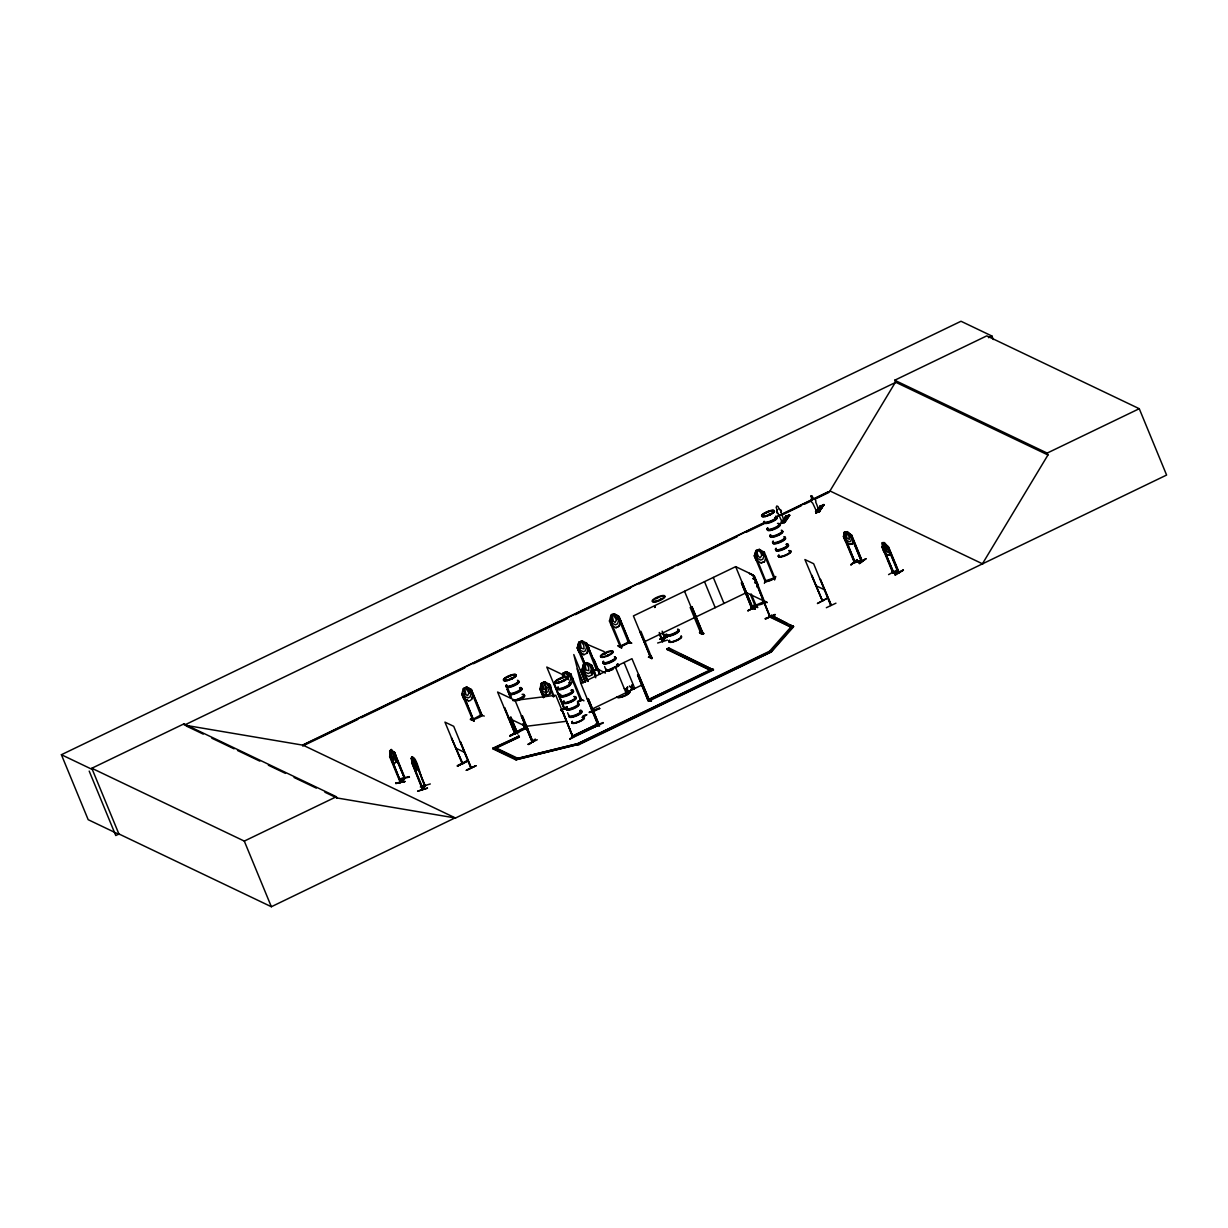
<?xml version="1.0" encoding="UTF-8"?>
<svg xmlns="http://www.w3.org/2000/svg" width="1228" height="1228" viewBox="0 0 1228 1228"><rect width="100%" height="100%" fill="white"/><g stroke="black" fill="none" stroke-linecap="round" stroke-linejoin="round"><path stroke-width="1.5" d="M782.451 522.529L781.714 520.58L782.835 520.396M782.758 520.58L783.495 522.161M817.142 510.464L818.032 511.692L817.203 509.866L816.206 510.157L816.988 512.061M764.399 583.392L765.382 579.601M462.956 693.682L473.486 719.838L462.895 693.605M588.089 681.448L582.978 669.275M590.883 665.423C592.832 665.914 585.94 659.927 583.576 664.102L582.072 669.767L583.776 673.896L588.703 676.49L591.957 674.924L593.416 669.245L591.865 674.847M892.679 571.619L892.725 572.801L898.896 572.724L888.197 546.706L884.329 542.638L882.226 542.653L882.318 546.598M889.425 555.01C888.98 544.127 892.234 557.42 887.322 555.01C879.662 544.725 885.142 556.468 889.517 554.949M667.479 640.08L657.64 643.011M390.443 755.911L400.773 782.42M427.482 788.023L417.597 791.2L427.39 788.238M662.736 640.233L662.015 640.663L662.798 640.448M627.493 687.051L627.155 689.737L627.493 687.051L626.679 689.461L624.331 688.57L626.526 690.059L626.08 692.745M631.883 684.932L631.652 687.066L629.319 686.16L631.499 687.665L630.977 690.305M626.664 692.469L627.001 690.336M631.975 687.941L631.56 690.029M632.128 687.327L634.262 688.816L632.036 687.296L632.466 684.656M424.873 785.352L422.033 788.622L422.77 788.146M568.318 679.759L567.981 675.83L565.448 672.821L564.373 673.312M593.907 709.784L595.089 710.644L594.168 709.646M594.122 709.677L594.398 710.951M595.058 710.628L594.628 709.462M597.882 724.934L580.829 683.321L577.175 668.876L582.886 682.737M597.975 723.768L598.328 724.72M508.438 676.996L507.747 677.38L508.177 676.643M512.245 678.577L510.572 679.115L511.324 678.163M510.771 678.547L512.383 678.455M511.109 678.961L511.508 678.746M512.107 678.485L511.585 678.316M559.293 679.468L559.937 679.176M562.593 680.573L562.67 681.218M563.406 680.941L562.393 680.726M604.729 653.603L605.25 653.112M605.772 653.419L604.882 653.265M608.72 655.184L607.814 655.476L608.136 654.739M608.29 655.291L608.796 655.061M607.584 655.353L609.195 655.061M656.458 598.527L657.195 598.389M660.173 599.586L659.436 600.323L660.234 599.31M660.51 599.249L659.605 600.323M660.649 599.586L660.418 599.847M765.904 513.212L766.625 512.721M769.987 514.732L768.697 514.977L770.416 514.501M770.017 514.501L768.928 514.409M769.495 514.102L770.309 514.21M861.15 560.551L861.488 561.503L850.513 535.208L851.71 535.208L862.286 561.365L851.495 535.377L847.151 531.678L844.434 532.092L843.452 536.621L845.156 540.75L849.53 544.449L852.309 543.989L853.107 539.476M543.513 697.611L539.952 688.939L541.318 683.29L544.603 681.74L549.484 684.318C553.843 686.943 546.644 702.569 551.157 688.432M468.436 700.789L463.524 698.348L461.835 694.219L463.324 688.555L466.609 687.02L471.429 689.675L482.174 715.617M471.705 699.377C474.177 685.178 474.069 701.633 468.421 700.927M562.409 676.075L563.023 673.205L566.308 671.655L571.204 674.233L570.283 674.663M578.756 642.336L580.261 650.333L583.377 651.761L585.48 650.748L586.539 647.309L585.265 644.209L582.026 640.909L578.756 642.336L577.252 647.985L578.956 652.114L583.883 654.708L587.137 653.142L588.596 647.463M572.908 678.347L571.266 683.919M583.07 669.367L582.072 669.767L583.607 664.118M617.853 616.579C620.263 617.868 613.539 610.961 610.838 615.366L609.502 621.03M615.98 627.754L619.127 626.096L620.723 620.524L619.219 626.188L615.934 627.738L611.176 625.083M569.746 681.617L570.805 678.178L566.277 671.639M764.43 552.354L759.38 549.361L755.972 550.558L754.299 555.885L756.003 559.999L761.053 562.961L764.476 561.733L766.134 556.438M765.965 581.581L755.404 555.286L754.468 555.823L756.064 550.635L759.364 549.407L763.939 556.1L762.772 559.308L760.577 560.075L757.354 558.402L755.972 550.558M664.21 637.317L664.931 636.779L665.085 638.053M395.646 783.188L404.979 781.484L395.662 783.111M754.422 555.885L765.274 581.826C771.844 581.32 775.16 577.298 774.745 577.406M764.338 552.431L763.356 552.769M764.461 561.764L761.068 562.823M765.09 581.872L774.914 578.465L774.684 577.452M765.95 580.675L773.747 578.066M773.701 577.651L774.07 578.618M774.592 579.984L775.789 576.485M423.153 789.036L412.501 763.064M425.103 785.705L422.432 789.573L412.04 763.187L422.816 789.466L425.502 785.613M514.732 733.853L515.53 733.745L504.739 707.788M532.829 740.944C534.103 743.723 529.544 740.469 532.921 740.929M563.913 708.878L564.726 708.771L553.92 682.829M564.389 708.663L563.775 708.065M752.119 607.706L752.902 608.75L735.679 566.645L633.418 615.919L650.656 657.809L651.331 656.351M752.887 607.614L751.582 607.906L752.81 607.614M753.286 608.52L751.935 608.888L741.436 582.901L742.311 582.486M759.364 590.653L770.079 616.947L769.434 616.103M785.183 518.63L786.089 517.94M820.903 507.41L819.659 507.978L821.01 507.517M781.269 523.435C798.707 499.996 770.677 538.708 786.12 516.113L789.757 515.299L786.027 515.883C783.249 518.876 794.409 513.319 785.552 516.604M781.99 523.235L781.76 523.297M786.78 516.067L786.027 515.883M783.955 522.652L784.216 520.979L784.339 521.961L781.576 522.806L781.208 521.9L784.815 521.255L784.692 520.273L785.152 521.409L781.898 522.391M788.698 515.637L789.251 515.453M815.806 512.966L816.436 512.782M823.835 505C815.914 515.53 820.995 513.473 815.73 502.114A2.425 2.195 34 0 0 813.842 498.89L811.647 495.744M823.297 504.846L819.153 511.969M823.773 504.984L820.181 506.35M817.08 510.541L816.666 510.602M324.883 792.213L336.871 797.939L455.527 818.017L1166.6 475.052L1139.262 408.709L986.775 335.873L894.69 380.25L895.473 382.138L829.959 490.954L982.784 563.959M982.431 563.79L1047.96 454.974L1047.177 453.086L894.69 380.25M510.556 697.857L507.072 689.061L510.648 697.719M666.727 637.271L660.173 639.297L666.865 637.071M664.701 637.47L662.429 640.571M664.855 637.854L662.46 641.661L659.636 634.692M404.273 777.969L400.374 781.177M399.837 781.637L400.267 782.604L404.549 778.352M391.256 749.556L393.666 752.902L404.687 778.583L394.434 752.089L396.137 756.218L396.245 761.82L394.725 763.294L391.671 760.531M414.803 759.61L412.255 756.694L411.334 758.121L412.27 763.417M425.487 785.644C421.419 784.093 416.983 752.703 411.441 758.09L413.974 765.873L415.54 767.469L415.647 763.34M411.841 758.244L413.959 760.869M416.369 763.693L417.244 769.096L416.461 770.248M413.928 767.546L416.492 770.37L417.351 769.066L412.178 756.862M420.344 786.964L430.307 783.955M422.094 788.56L422.662 789.205M424.535 785.459L422.432 788.514M777.17 509.973A2.425 2.195 34 0 0 778.122 513.519L778.091 513.565A2.425 2.195 34 0 1 777.124 510.019L776.127 507.333L776.848 506.212M781.192 512.583L781.161 512.629A2.425 2.195 34 0 0 779.304 509.359L779.35 509.313A2.425 2.195 34 0 1 781.192 512.583L784.155 521.117L781.975 521.777L778.122 513.519M789.757 515.299L784.968 522.33L781.407 523.097L781.683 521.179M783.848 519.122C792.705 515.837 781.545 521.409 784.324 518.416L787.685 517.648L784.324 518.416M784.753 517.786C793.61 514.501 782.451 520.058 785.229 517.065L788.591 516.313L785.229 517.065M782.328 523.128L787.117 516.098M783.955 521.056L784.692 520.273M788.806 515.422L783.894 522.637L784.769 522.222M784.324 522.514L789.297 514.9M784.523 522.453L789.481 515.238M816.436 511.922L819.69 510.925L819.23 509.804L816.513 511.308L812.66 503.035A2.425 2.195 34 0 1 811.662 499.55L811.708 499.489M815.852 512.982L815.96 510.787L816.589 511.615L819.352 510.787L819.23 509.804M816.206 510.157L817.034 511.999M815.484 511.508L816.221 510.71M818.385 508.653C827.242 505.368 816.083 510.94 818.861 507.947L822.223 507.179L818.861 507.947M819.291 507.317C828.148 504.033 816.988 509.589 819.767 506.596L823.128 505.844L819.767 506.596M816.298 512.828L821.302 505.445M820.718 507.026L816.666 512.567M815.745 511.431L816.113 512.322L818.861 511.493L818.969 509.881M818.938 512.03L823.835 504.432M562.102 681.233L563.683 680.68M605.358 653.173L604.775 653.864L605.726 653.48M586.017 643.81L604.237 651.654M650.533 657.747L651.715 657.287M598.527 723.737L571.864 736.447L597.56 723.937L597.944 725.149L599.126 724.689L588.319 698.747L587.26 698.87L598.404 725.241L572.831 737.567L572.294 735.986M701.28 632.174L702.017 633.095L701.48 632.19M700.804 633.525C700.037 631.069 701.203 635.766 702.677 632.773L691.917 606.663L702.6 632.635M649.274 700.42L648.215 700.927L637.608 674.893L638.575 674.525L649.551 700.712L713.468 669.905L668.799 647.923L666.942 648.829L667.28 649.627L710.966 670.503L666.942 648.829M473.225 718.81C469.265 721.726 480.593 717.137 482.082 715.663L471.245 689.614L470.554 690.044M525.246 727.697L524.74 728.097M597.176 668.477L596.04 668.876L596.424 669.843L585.863 643.533M590.576 672.775L597.606 669.383M621.168 646.527L610.408 620.416M629.657 642.459L618.759 616.425M577.713 702.155L581.872 700.252M756.356 606.095L751.26 593.999M764.952 602.073C763.263 605.465 753.117 604.744 755.45 606.647L750.385 594.429M492.812 748.174L515.299 758.919L577.805 743.631L769.557 651.239L791.17 626.756L793.334 627.078L771.721 651.561L578.142 744.429L515.637 759.733L493.149 748.988L492.812 748.174L519.014 736.171L519.352 736.984L493.779 749.295L493.456 748.481L519.014 736.171M578.142 744.429L516.635 759.687L516.297 758.873L577.805 743.631L578.772 744.736L770.524 652.344L791.507 627.554L793.334 627.078M769.879 652.053L769.557 651.239L771.384 650.748L792.996 626.265M662.583 641.338L659.482 632.497M659.252 632.85L662.798 641.553L662.414 640.602M648.676 656.473C655.952 661.57 649.934 655.015 648.399 657.272M648.798 656.965L651.746 658.715M595.795 724.597C599.51 723.799 601.812 728.526 596.209 724.366M599.402 725.487L596.087 723.875L595.81 724.658M700.052 632.374L703.46 633.28L700.267 632.113M704.058 633.51L702.861 634.17L699.53 632.635L700.789 632.021M699.899 632.374L703.122 633.448M702.861 634.139L699.546 632.543M470.631 718.917C479.012 724.09 469.388 717.827 470.355 719.623M514.425 731.965L517.97 733.991M618.144 645.728L621.69 647.801L618.144 645.774M621.521 647.801L618.283 646.128L621.69 647.801M753.163 606.079C766.993 610.27 744.49 603.439 756.862 607.369M753.593 605.803L756.985 607.415M756.709 606.954L753.47 605.312M786.181 517.74L784.999 518.446M414.696 759.641L425.149 786.027L424.765 785.076M893.278 571.603L892.388 571.834M898.604 572.54L898.205 571.603M898.19 572.755L887.291 546.429L888.397 546.567L899.188 572.555L893.17 572.54M462.327 763.985L444.95 722.125L453.7 726.301L470.861 768.129L470.738 766.886M460.377 741.865L471.276 767.93L460.531 741.927M822.453 601.167L804.923 559.554L813.657 563.729L830.711 605.435M831.295 605.297L820.35 579.294L831.295 605.312M662.874 641.492L665.315 637.731L663.089 632.573M390.995 750.584L391.471 755.036L393.359 757.983L393.681 755.42L390.888 750.6M400.313 782.558L389.598 756.571L390.32 756.095M390.212 755.773L400.773 782.113M394.004 752.365L391.149 749.448L389.706 751.014L389.844 756.509L389.736 750.907L392.008 758.858L394.004 760.347L394.94 755.987M400.574 779.012L409.431 777.109M400.282 781.515L403.951 778.045M400.727 782.42L405.086 778.168L394.326 752.119M516.297 758.873L517.157 758.014L495.314 747.591L495.651 748.405M516.635 759.687L517.157 758.014M425.226 785.966L414.128 760.101M816.497 512.797L820.657 505.644L815.975 512.767L819.583 511.815M515.468 733.761L514.716 732.686M531.97 742.034L532.967 742.096M753.209 608.566L742.188 582.44M811.109 495.866L811.662 499.55M810.864 496.112L811.677 495.698M528.884 744.414L535.408 739.149L528.915 744.352M535.5 739.64L528.593 744.521M851.142 564.819L857.267 559.615L851.065 564.327M857.344 560.106L850.835 564.941M520.565 698.916L519.736 699.469M656.519 598.312L657.563 598.082L656.596 598.358M562.531 681.064L563.713 680.45M605.143 653.557L605.25 653.25M785.076 518.416L786.304 517.955M844.434 532.092L843.559 536.651L844.588 536.314L855.087 562.47M845.601 532.584L848.824 535.838L849.331 539.384L846.936 538.048L845.662 532.538M844.511 532.184L846.138 539.537L848.916 541.717L850.666 541.441L851.388 538.724L847.213 531.617M844.588 536.314L843.651 536.59M851.71 535.208L847.151 531.785M852.155 543.943L849.53 544.342M861.012 560.551L862.501 561.196L854.488 562.424M861.335 560.659L854.888 561.779M859.093 563.099L865.94 558.847M859.293 563.637L865.54 558.817M859.677 563.499L865.909 558.801M404.641 778.583L393.82 752.273M532.415 741.85L521.608 715.863M522.499 715.909L532.983 742.065L521.915 716.001M504.432 707.65L515.069 733.991L497.601 692.024L515.069 700.374L555.777 695.278L573 737.076L562.24 710.797M572.985 737.107L562.516 710.905L561.595 711.165M572.601 736.125L573.322 736.877M569.715 738.826L576.914 734.513L569.961 739.287M651.254 656.412L650.472 656.765M701.863 633.141L684.549 591.282M648.937 699.576L647.831 699.975L648.891 699.469M648.553 700.896L649.382 700.482L631.959 658.684L580.829 683.321M470.631 689.875L481.115 716.124L480.608 715.126L481.668 714.619M619.618 646.02C621.46 644.301 619.603 648.737 619.787 645.943M628.521 642.858L629.181 641.415L628.843 642.843M517.341 732.671C513.519 734.052 521.225 728.02 524.525 728.404M516.282 733.162L525.63 728.649M524.448 725.195C529.56 730.292 521.7 729.386 525.584 727.667M580.307 699.76C581.013 702.477 580.644 697.212 581.842 700.298L570.943 674.249L566.261 671.762L563.023 673.205M754.913 605.634L763.54 601.812M763.831 602.472L764.261 601.121L764.875 601.981M765.735 580.568L764.706 580.921M765.274 581.811L765.643 580.46M775.006 578.419L764.369 552.278M830.42 604.606L830.727 605.45M768.928 514.686L769.68 514.025M778.844 534.932L777.907 535.377M608.198 654.938L608.72 654.846M572.233 701.265L571.296 701.71M884.329 542.638L882.303 542.761L882.947 546.813M883.868 543.283L886.723 550.205L883.976 546.813L883.193 543.283L883.96 543.236M892.771 572.785L882.011 546.767L882.871 546.583L893.646 572.586L882.548 546.736M887.568 546.721L898.804 572.77M888.581 574.612L896.732 570.145M893.37 571.91L898.512 571.788M898.451 571.788L897.868 571.834M895.381 575.088L894.813 574.55L903.347 570.145M895.381 575.057L903.378 570.176M590.852 665.622L591.604 665.223L595.78 675.569M753.363 576.469L754.176 576.086L757.768 584.282L757.016 587.107L757.599 584.267M586.002 643.856L586.8 643.441L599.464 674.126M648.246 700.896L637.608 674.893M480.731 715.064L473.379 719.04M597.422 669.49L586.677 643.38M515.883 732.241L516.957 731.719M524.924 729.002L522.76 723.829M769.096 514.593L769.864 514.225M854.105 561.488L855.302 562.286M861.611 561.334L854.304 562.624M572.064 736.048L572.923 735.925M700.927 633.587L690.197 607.492L692.039 606.709M742.495 582.579L741.436 582.901L752.058 608.95M541.41 683.382L544.587 681.878L547.811 685.178L549.085 688.263L548.026 691.717L545.938 692.73L542.822 691.303L541.318 683.29M593.6 658.929L599.771 674.264M540.888 688.34L544.388 697.197M548.456 684.487L553.444 696.967M543.405 697.55L539.829 688.893L540.734 688.217M549.192 684.364L548.333 684.779L549.315 684.41L554.196 696.491M539.829 688.954L540.811 688.509M549.653 694.096L546.414 695.662L541.533 693.083L546.46 695.539M549.699 694.112L546.46 695.677L544.603 681.74M811.908 575.257L822.622 601.244L811.585 575.425M650.303 656.688L651.208 656.289M751.92 607.384C763.248 613.171 741.758 602.641 755.251 608.904M757.262 605.634L747.913 610.807L757.262 605.665M747.714 610.669L757.476 606.187M560.72 709.784L567.106 706.653M560.766 710.198L567.244 707.052M560.889 710.306L567.382 707.174M510.173 736.032L519.505 730.86L510.096 735.925M509.942 735.526L519.49 730.86M509.973 735.94L519.736 731.397M588.319 698.747L587.613 698.732M457.537 766.134L466.901 760.976L457.491 766.057M457.323 765.627L466.901 761.007M457.445 766.088L467.116 761.514M765.244 618.651L775.221 614.645L765.29 618.697M765.489 619.142L774.991 614.43M475.896 765.704L466.318 770.324L475.942 765.673M475.988 765.75L466.318 770.324M583.054 715.817L586.646 714.896L583.469 716.431M531.678 741.328L532.676 741.113M586.646 714.865L583.3 716.308L586.477 714.757M336.871 797.939L336.38 796.726L183.893 723.891L91.808 768.252L119.101 834.457L88.186 819.69L61.4 754.713L961.002 321.26L991.917 336.027L993.36 339.527M895.841 382.307L184.4 725.103L183.893 723.891M988.479 337.669L991.917 336.027M764.476 522.499L302.687 745.012L455.527 818.017M776.541 516.696L779.98 515.023M783.433 513.365L828.225 491.783M764.829 522.668L303.04 745.181L186.288 725.426M775.175 517.694L830.312 491.123M302.625 746.025L357.855 719.424M361.293 717.751L400.988 698.64M404.442 696.967L464.829 667.879M473.455 663.719L502.789 649.581M506.243 647.923L566.63 618.82M575.257 614.66L630.471 588.058M639.097 583.899L673.604 567.275M677.058 565.617L737.445 536.513M746.071 532.353L765.059 523.22M782.313 514.9L801.285 505.752M804.739 504.094L811.647 500.763M815.1 499.105L828.9 492.459M466.609 687.143L463.432 688.647L464.829 696.568L467.945 697.995L470.048 696.982L471.107 693.528L466.579 687.005L471.506 689.599L470.493 690.121M620.324 646.956L609.38 620.954L610.362 620.585M461.866 694.142L462.879 693.805L461.866 694.142L472.826 720.161L472.089 719.24M580.138 642.459L581.182 641.952L583.714 644.961L584.052 648.891L581.32 648.292L580.107 642.444M578.158 647.248L585.418 664.87M627.999 641.615C638.345 645.959 623.64 639.542 628.536 641.354M583.699 664.21L586.846 662.69L590.085 665.99L591.359 669.076L590.284 672.53L588.197 673.543L585.065 672.115L583.576 664.102M629.442 642.397L620.094 646.941L629.58 642.367L619.019 616.395L614.092 613.939L618.62 620.34L617.561 623.793L615.458 624.806L612.342 623.364L610.838 615.366M584.958 664.241L586.002 663.734L588.519 666.743L588.857 670.672L586.14 670.058L584.927 664.225M480.486 714.803L484.277 716.093M570.038 674.402L580.813 700.774M570.191 674.771L571.051 674.31M586.508 680.143L582.103 669.69L583.054 669.321M644.132 641.906L746.394 592.633L767.101 602.534L763.156 600.692M605.419 673.082L595.78 668.047M591.789 671.378L596.148 669.168M1047.177 453.086L1139.262 408.709M91.808 768.252L244.295 841.088L336.38 796.726M767.101 602.518L763.755 600.922M667.28 649.627L669.137 648.737L672.499 650.349M577.436 701.48L580.414 700.037M524.141 727.283L527.579 729.202M517.172 732.041L524.417 728.127M583.991 700.758L579.954 698.901L583.315 700.482M493.149 748.988L519.352 736.984M771.414 615.351L769.557 616.256L791.738 627.493L793.595 626.602L771.414 615.351L786.872 623.394M642.674 684.671L591.543 709.308L589.716 702.094M791.4 626.679L793.257 625.789M648.584 699.592L712.501 668.799L712.839 669.613L648.921 700.405L648.584 699.592L713.13 669.106M577.805 743.631L770.186 651.531L770.524 652.344M89.199 771.092L115.77 835.531L119.009 833.981L271.357 906.74L455.296 817.771M608.781 655.291L607.814 655.614M700.666 632.604L702.569 631.975M755.727 605.22L756.233 606.125M764.645 602.058L754.33 576.009L749.387 573.415L754.238 576.101M571.849 736.247L572.831 735.94M650.794 657.747L639.926 631.714L640.909 631.346L651.546 657.41L651.439 656.612M525.768 728.618L524.341 725.149M580.66 670.212L585.541 682.154M599.863 708.602C593.968 710.812 579.509 716.277 599.571 708.418M589.302 712.086L599.402 708.003M593.216 727.237L603.27 722.985M592.986 726.623L603.086 722.54M893.032 572.586L882.594 546.767M511.324 678.194L512.322 678.148M598.972 724.643L588.197 698.686M620.662 645.529L621.061 646.481M506.98 689.2L507.962 688.785L511.447 697.581M659.989 638.775L668.17 636.242L660.173 639.297M820.089 506.136L823.451 505.368M774.162 578.71L763.34 552.416M659.85 599.801L659.605 599.832M608.443 654.601L608.873 654.708M563.053 680.373L564.051 680.527L562.639 681.34M396.137 756.218L396.337 761.79M409.262 776.587L400.174 778.752M395.8 783.602L404.979 781.484M854.719 562.363L843.866 536.421M583.146 669.153L587.966 681.402M776.802 506.274L778.015 506.473L779.304 509.359M850.666 535.546L851.495 535.377M855.102 561.61L861.703 560.459M562.516 710.905L572.831 737.567M533.213 741.881L532.154 742.188M566.492 721.281L525.784 726.362L508.3 718.012M752.779 608.766L742.157 582.732M854.995 561.319L853.89 561.641L854.903 561.349M844.112 536.175L855.164 562.455M703.398 633.264L699.791 631.913M647.524 699.146L651.531 700.958M647.724 699.546L651.055 701.081M628.045 641.492L631.33 643.042M595.964 668.446L599.049 669.613M528.025 729.064L524.064 727.268M527.61 729.248L524.279 727.805M572.355 737.168L598.404 725.241M854.366 562.593L843.529 536.575M403.812 777.769L404.242 778.721M819.26 511.754L823.927 504.647M861.396 561.518L850.989 535.331M835.946 603.178L826.337 607.722M770.079 616.64L753.148 574.996L735.679 566.645M527.733 744.368L537.281 739.778M895.473 382.138L1047.96 454.974M815.638 585.541L824.372 589.716M790.233 624.991L793.595 626.602M791.738 627.493L769.895 617.07L753.47 576.208M680.895 654.355L713.468 669.905M628.229 642.198L620.892 645.851M588.642 647.494L586.999 653.05M579.048 652.022L583.883 654.708M633.541 689.061L631.883 687.895M629.181 691.164L627.063 689.691M628.567 691.456L626.909 690.289M564.266 675.4L546.782 667.05L564.266 708.986L553.628 682.691M557.497 693.053L560.674 694.557M463.524 698.348L468.467 700.82M470.769 719.316L474.177 720.989M497.325 749.203L517.495 758.827M455.665 748.113L464.414 752.288M186.119 725.932L203.249 734.114M211.815 738.197L234.087 748.834M237.511 750.477L259.783 761.114M268.349 765.213L285.479 773.394M294.045 777.477L316.317 788.115M61.4 754.713L92.315 769.48M586.938 643.365L582.011 640.77L578.849 642.413L577.298 648.016L584.543 665.3M884.221 549.898L887.967 552.339L888.289 549.883L884.344 542.745M413.867 763.954L414.803 765.136L414.711 762.695M903.025 570.068L894.859 574.55M412.286 756.832L414.373 760.255M881.934 546.721L883.546 550.896M791.17 626.756L791.507 627.554M771.384 650.748L771.721 651.561M713.284 577.436L723.998 603.424M704.504 581.658L715.218 607.66M662.153 631.177L664.977 638.161L662.521 633.019M668.799 647.923L669.137 648.737M617.853 616.609L628.629 642.935M624.054 662.491L634.769 688.478M615.259 666.727L625.973 692.715M604.59 666.528L605.803 669.521M594.598 660.741L600.093 674.095M591.712 665.115L595.887 675.615M590.576 665.346L595.749 677.764M578.02 647.294L585.295 664.824M585.203 682.292L573.798 654.57L577.452 668.999L583.162 682.875M567.628 712.747L568.84 715.724M578.449 743.922L578.772 744.736M576.945 744.475L577.267 745.289M515.069 700.374L532.307 742.203L521.286 716.031M510.925 717.183L517.356 732.778L510.817 717.121M518.385 735.864L518.707 736.677M509.958 717.536L516.62 733.162M515.299 758.919L515.637 759.733M416.492 770.37L411.395 758.014L412.117 763.448M390.013 756.172L400.712 782.159M244.295 841.088L271.357 906.74M411.948 758.213L413.115 762.143M564.404 673.328L564.834 677.349M563.161 673.297L563.222 676.505M654.969 607.399A6.785 1.719 -22.4 0 1 655.276 605.864M654.724 607.507A6.892 1.75 -22.4 0 1 655.353 606.31M678.777 630.471A6.785 1.719 -22.4 0 1 672.422 635.336A6.785 1.719 -22.4 0 1 667.157 634.692M678.7 630.01A6.892 1.75 -22.4 0 1 672.238 634.953A6.892 1.75 -22.4 0 1 666.896 634.293M681.264 636.488A6.785 1.719 -22.4 0 1 674.893 641.369A6.785 1.719 -22.4 0 1 669.628 640.709M681.064 636.073A6.754 1.719 -22.4 0 1 674.725 640.939A6.754 1.719 -22.4 0 1 669.49 640.279M681.187 636.227A6.815 1.735 -22.4 0 1 674.786 641.123A6.815 1.735 -22.4 0 1 669.506 640.463M677.564 629.104A6.785 1.719 -22.4 0 1 673.558 633.479A6.785 1.719 -22.4 0 1 666.129 634.139M678.562 629.642A6.892 1.75 -22.4 0 1 672.929 634.262A6.892 1.75 -22.4 0 1 666.205 634.584M521.608 688.831A6.785 1.719 -22.4 0 1 515.253 693.713A6.785 1.719 -22.4 0 1 509.988 693.053M521.532 688.371A6.892 1.75 -22.4 0 1 515.913 693.006A6.892 1.75 -22.4 0 1 509.19 693.329M519.69 688.263A6.892 1.75 -22.4 0 1 520.795 688.217M522.084 694.342A6.754 1.719 -22.4 0 1 522.1 697.12A6.754 1.719 -22.4 0 1 512.736 700.328M524.018 694.603A6.815 1.735 -22.4 0 1 520.841 698.072A6.815 1.735 -22.4 0 1 512.767 700.528M517.832 681.049A6.892 1.75 -22.4 0 1 512.951 685.838A6.892 1.75 -22.4 0 1 506.765 685.485M520.396 687.48A6.785 1.719 -22.4 0 1 516.389 691.855A6.785 1.719 -22.4 0 1 508.96 692.515M517.924 681.509A6.785 1.719 -22.4 0 1 513.933 685.884A6.785 1.719 -22.4 0 1 506.504 686.544M519.536 687.895A6.892 1.75 -22.4 0 1 517.402 691.917A6.892 1.75 -22.4 0 1 509.037 692.96M517.694 680.68A6.892 1.75 -22.4 0 1 512.797 685.47A6.892 1.75 -22.4 0 1 506.611 685.117M517.433 680.312A6.785 1.719 -22.4 0 1 512.629 685.024A6.785 1.719 -22.4 0 1 506.535 684.687M523.358 694.68A6.785 1.719 -22.4 0 1 522.284 697.504A6.785 1.719 -22.4 0 1 513.964 700.681M523.496 694.971A6.815 1.735 -22.4 0 1 523.005 697.412A6.815 1.735 -22.4 0 1 515.453 700.743M523.604 695.355A6.754 1.719 -22.4 0 1 523.619 697.412A6.754 1.719 -22.4 0 1 517.188 700.651M779.059 524.602A6.785 1.719 -22.4 0 1 774.239 529.314A6.785 1.719 -22.4 0 1 768.16 528.976M778.966 524.141A6.892 1.75 -22.4 0 1 774.085 528.93A6.892 1.75 -22.4 0 1 767.899 528.577M781.53 530.603A6.785 1.719 -22.4 0 1 776.71 535.316A6.785 1.719 -22.4 0 1 770.631 534.978M781.346 530.22A6.754 1.719 -22.4 0 1 776.556 534.917A6.754 1.719 -22.4 0 1 770.493 534.564M776.019 516.957A6.892 1.75 -22.4 0 1 771.951 521.409A6.892 1.75 -22.4 0 1 764.399 522.084M777.477 523.45A6.785 1.719 -22.4 0 1 778.414 525.584A6.785 1.719 -22.4 0 1 770.063 529.253A6.785 1.719 -22.4 0 1 767.669 527.779M775.006 517.479A6.785 1.719 -22.4 0 1 772.903 521.439A6.785 1.719 -22.4 0 1 764.676 522.468M778.813 523.773A6.892 1.75 -22.4 0 1 773.932 528.562A6.892 1.75 -22.4 0 1 767.746 528.209M775.866 516.589A6.892 1.75 -22.4 0 1 771.798 521.04A6.892 1.75 -22.4 0 1 764.246 521.716M775.605 516.221A6.785 1.719 -22.4 0 1 771.614 520.595A6.785 1.719 -22.4 0 1 764.184 521.255M787.486 545.048A6.785 1.719 -22.4 0 1 782.666 549.76A6.785 1.719 -22.4 0 1 776.587 549.423M786.288 544.633A6.892 1.75 -22.4 0 1 787.255 546.798A6.892 1.75 -22.4 0 1 778.767 550.528A6.892 1.75 -22.4 0 1 776.326 549.023M789.957 551.065A6.785 1.719 -22.4 0 1 785.152 555.777A6.785 1.719 -22.4 0 1 779.059 555.44M781.775 531.279A6.754 1.719 -22.4 0 1 777.8 535.638A6.754 1.719 -22.4 0 1 770.401 536.298M781.668 530.88A6.815 1.735 -22.4 0 1 776.848 535.623A6.815 1.735 -22.4 0 1 770.723 535.285M784.431 537.404A6.892 1.75 -22.4 0 1 780.379 541.855A6.892 1.75 -22.4 0 1 772.826 542.515M786.979 543.835A6.785 1.719 -22.4 0 1 782.175 548.563A6.785 1.719 -22.4 0 1 776.081 548.21M784.523 537.864A6.785 1.719 -22.4 0 1 781.33 541.87A6.785 1.719 -22.4 0 1 772.995 543.421M786.135 544.265A6.892 1.75 -22.4 0 1 787.102 546.429A6.892 1.75 -22.4 0 1 778.613 550.159A6.892 1.75 -22.4 0 1 776.173 548.655M784.293 537.035A6.892 1.75 -22.4 0 1 779.396 541.824A6.892 1.75 -22.4 0 1 773.21 541.487M784.032 536.667A6.785 1.719 -22.4 0 1 779.212 541.379A6.785 1.719 -22.4 0 1 773.133 541.041M573.184 691.088A6.785 1.719 -22.4 0 1 567.643 695.647A6.785 1.719 -22.4 0 1 561.027 695.969M571.25 690.52A6.892 1.75 -22.4 0 1 569.117 694.541A6.892 1.75 -22.4 0 1 560.751 695.585M574.934 696.951A6.785 1.719 -22.4 0 1 570.13 701.664A6.785 1.719 -22.4 0 1 564.036 701.326M573.66 696.598A6.754 1.719 -22.4 0 1 574.597 698.717A6.754 1.719 -22.4 0 1 566.277 702.385A6.754 1.719 -22.4 0 1 563.882 700.896M569.408 683.29A6.892 1.75 -22.4 0 1 564.512 688.079A6.892 1.75 -22.4 0 1 558.326 687.741M571.956 689.737A6.785 1.719 -22.4 0 1 567.965 694.096A6.785 1.719 -22.4 0 1 560.536 694.756M569.5 683.766A6.785 1.719 -22.4 0 1 565.494 688.125A6.785 1.719 -22.4 0 1 558.065 688.785M571.112 690.151A6.892 1.75 -22.4 0 1 568.963 694.173A6.892 1.75 -22.4 0 1 560.597 695.217M569.255 682.921A6.892 1.75 -22.4 0 1 564.373 687.711A6.892 1.75 -22.4 0 1 558.187 687.373M568.994 682.553A6.785 1.719 -22.4 0 1 564.189 687.266A6.785 1.719 -22.4 0 1 558.095 686.928M579.785 711.426A6.785 1.719 -22.4 0 1 577.682 715.371A6.785 1.719 -22.4 0 1 569.454 716.4M579.677 710.966A6.892 1.75 -22.4 0 1 577.544 714.972A6.892 1.75 -22.4 0 1 569.178 716.016M582.272 717.444A6.785 1.719 -22.4 0 1 583.223 719.577A6.785 1.719 -22.4 0 1 574.857 723.261A6.785 1.719 -22.4 0 1 572.463 721.772M583.162 716.983A6.754 1.719 -22.4 0 1 578.373 721.68A6.754 1.719 -22.4 0 1 572.309 721.343M575.18 697.611A6.754 1.719 -22.4 0 1 570.391 702.309A6.754 1.719 -22.4 0 1 564.327 701.971M582.179 717.167A6.815 1.735 -22.4 0 1 583.131 719.301A6.815 1.735 -22.4 0 1 574.735 723A6.815 1.735 -22.4 0 1 572.325 721.511M575.057 697.197A6.815 1.735 -22.4 0 1 570.237 701.94A6.815 1.735 -22.4 0 1 564.112 701.602M577.835 703.736A6.892 1.75 -22.4 0 1 572.939 708.525A6.892 1.75 -22.4 0 1 566.753 708.188M580.384 710.168A6.785 1.719 -22.4 0 1 576.392 714.543A6.785 1.719 -22.4 0 1 568.963 715.203M577.928 704.197A6.785 1.719 -22.4 0 1 573.921 708.571A6.785 1.719 -22.4 0 1 566.492 709.231M580.629 710.536A6.892 1.75 -22.4 0 1 576.577 714.988A6.892 1.75 -22.4 0 1 569.024 715.648M577.682 703.368A6.892 1.75 -22.4 0 1 572.785 708.157A6.892 1.75 -22.4 0 1 566.599 707.819M577.421 702.999A6.785 1.719 -22.4 0 1 572.616 707.712A6.785 1.719 -22.4 0 1 566.522 707.374M609.825 670.918A6.785 1.719 -22.4 0 1 608.459 671.163M607.369 671.225A6.785 1.719 -22.4 0 1 606.417 670.196M618.728 665.745A6.892 1.75 -22.4 0 1 618.191 666.405M612.864 669.49A6.892 1.75 -22.4 0 1 611.206 670.089M609.61 670.534A6.892 1.75 -22.4 0 1 606.156 669.813M616.656 664.747A6.892 1.75 -22.4 0 1 618.498 664.855M614.798 657.517A6.892 1.75 -22.4 0 1 609.917 662.322A6.892 1.75 -22.4 0 1 603.731 661.969M617.346 663.964A6.785 1.719 -22.4 0 1 615.627 667.188M614.154 667.971A6.785 1.719 -22.4 0 1 605.926 668.999M614.89 657.993A6.785 1.719 -22.4 0 1 610.899 662.352A6.785 1.719 -22.4 0 1 603.47 663.028M618.574 665.376A6.892 1.75 -22.4 0 1 618.037 666.036M617.116 666.804A6.892 1.75 -22.4 0 1 615.857 667.602M612.726 669.122A6.892 1.75 -22.4 0 1 611.053 669.721M609.456 670.166A6.892 1.75 -22.4 0 1 606.003 669.444M617.607 664.333A6.892 1.75 -22.4 0 1 618.682 664.839M614.645 657.149A6.892 1.75 -22.4 0 1 609.763 661.938A6.892 1.75 -22.4 0 1 603.577 661.6M614.399 656.78A6.785 1.719 -22.4 0 1 609.579 661.508A6.785 1.719 -22.4 0 1 603.501 661.155M629.488 691.778A6.785 1.719 -22.4 0 1 623.947 696.337A6.785 1.719 -22.4 0 1 617.331 696.66M629.289 691.364A6.754 1.719 -22.4 0 1 624.576 695.57A6.754 1.719 -22.4 0 1 617.07 696.752M629.396 691.502A6.815 1.735 -22.4 0 1 624.653 695.739A6.815 1.735 -22.4 0 1 617.085 696.921M547.013 687.741L546.598 689.844L543.881 689.246L542.699 683.428L543.743 682.921L547.013 687.741M469.035 693.006L467.576 695.631L465.888 694.511L464.721 688.693L465.765 688.187L469.035 693.006M616.548 619.818L615.09 622.427L613.401 621.322L612.235 615.504L613.279 614.998L616.548 619.818M761.79 555.394L760.224 557.758L758.49 556.53C754.744 550.021 760.025 548.379 761.79 555.394M755.865 580.138L755.174 582.932L755.865 580.138M462.756 763.77L451.459 737.921L462.741 763.77M578.281 647.524L577.406 648L578.296 647.57M826.858 598.404L817.403 603.531L826.858 598.435M756.064 580.153L752.764 578.419L755.972 580.245M655.675 601.229A6.785 1.719 -22.4 0 0 664.747 595.979A6.785 1.719 -22.4 0 0 654.938 598.312A6.785 1.719 -22.4 0 0 655.675 601.229M655.952 601.827A6.754 1.719 -22.4 0 0 664.977 596.608A6.754 1.719 -22.4 0 0 655.215 598.926A6.754 1.719 -22.4 0 0 655.952 601.827M506.934 680.036A6.785 1.719 -22.4 0 0 516.006 674.786A6.785 1.719 -22.4 0 0 506.197 677.119A6.785 1.719 -22.4 0 0 506.934 680.036M507.21 680.65A6.754 1.719 -22.4 0 0 516.236 675.415A6.754 1.719 -22.4 0 0 506.473 677.733A6.754 1.719 -22.4 0 0 507.21 680.65M507.041 680.312A6.815 1.735 -22.4 0 0 516.144 675.047A6.815 1.735 -22.4 0 0 506.289 677.38A6.815 1.735 -22.4 0 0 507.041 680.312M765.105 515.96A6.785 1.719 -22.4 0 0 774.177 510.71A6.785 1.719 -22.4 0 0 764.369 513.043A6.785 1.719 -22.4 0 0 765.105 515.96M765.382 516.558A6.754 1.719 -22.4 0 0 774.407 511.339A6.754 1.719 -22.4 0 0 764.645 513.657A6.754 1.719 -22.4 0 0 765.382 516.558M765.213 516.236A6.815 1.735 -22.4 0 0 774.315 510.971A6.815 1.735 -22.4 0 0 764.461 513.304A6.815 1.735 -22.4 0 0 765.213 516.236M789.619 552.83A6.754 1.719 -22.4 0 0 788.683 550.712A6.769 1.719 -22.4 0 1 789.635 552.83A6.769 1.719 -22.4 0 1 781.3 556.514A6.769 1.719 -22.4 0 1 778.905 555.025A6.754 1.719 -22.4 0 0 781.3 556.484A6.754 1.719 -22.4 0 0 789.619 552.83M558.51 682.292A6.785 1.719 -22.4 0 0 567.566 677.042A6.785 1.719 -22.4 0 0 557.758 679.36A6.785 1.719 -22.4 0 0 558.51 682.292M558.771 682.891A6.754 1.719 -22.4 0 0 567.796 677.672A6.754 1.719 -22.4 0 0 558.034 679.99A6.754 1.719 -22.4 0 0 558.771 682.891M558.602 682.568A6.815 1.735 -22.4 0 0 567.704 677.288A6.815 1.735 -22.4 0 0 557.865 679.637A6.815 1.735 -22.4 0 0 558.602 682.568M603.9 656.519A6.785 1.719 -22.4 0 0 612.972 651.27A6.785 1.719 -22.4 0 0 603.163 653.603A6.785 1.719 -22.4 0 0 603.9 656.519M604.161 657.118A6.754 1.719 -22.4 0 0 613.202 651.899A6.754 1.719 -22.4 0 0 603.424 654.217A6.754 1.719 -22.4 0 0 604.161 657.118"/></g></svg>
